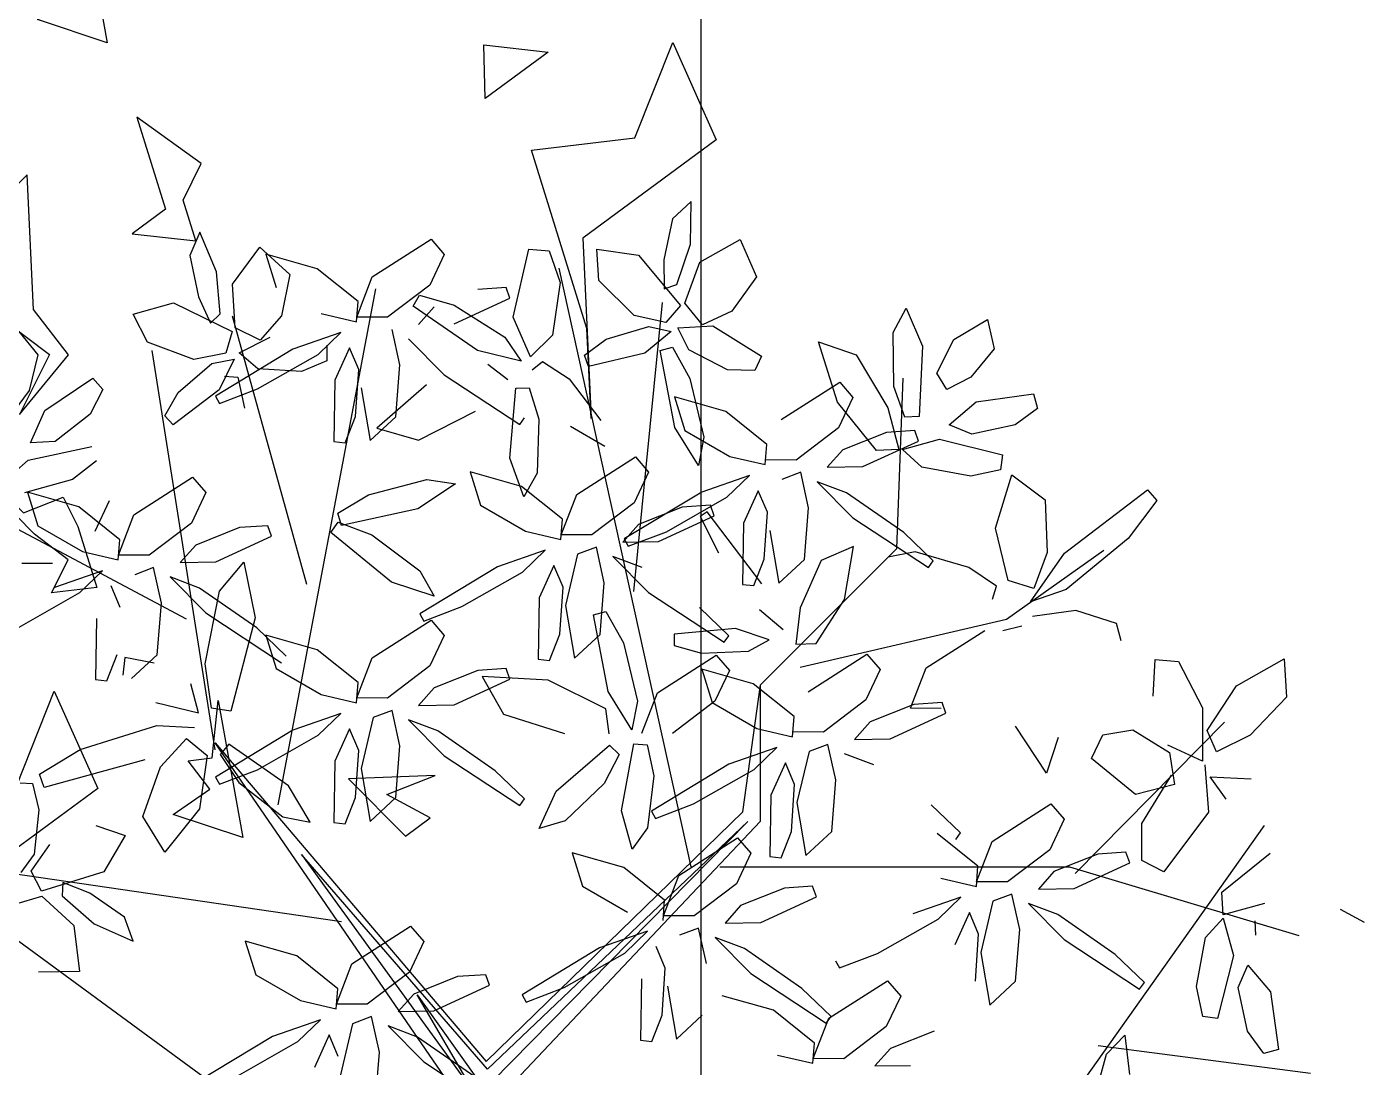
# Model space of a CAD drawing. Header units: inches. Extents: x -28 to 837, y -22 to 590.
# Drawn here: x 47.74 to 71.85, y 300.94 to 319.7 of the extents above; entities that cross this region are included whole.
import ezdxf

# ---------------------------------------------------------------- set-up
doc = ezdxf.new("R2010")
doc.units = ezdxf.units.IN
doc.header["$MEASUREMENT"] = 0
doc.layers.add('dwgmodels.com', color=250, linetype='Continuous')
doc.styles.get("Standard").update_dxf_attribs({"font": 'arial.ttf'})
doc.dimstyles.new('Annotative', dxfattribs={"dimscale": 0, "dimtxt": 0.18, "dimasz": 0.18, "dimexe": 0.18, "dimexo": 0.0625, "dimgap": 0.09, "dimtad": 0, "dimtih": 1, "dimtoh": 1, "dimdec": 4, "dimzin": 0, "dimdsep": 46, "dimtxsty": 'Standard', "dimcen": 0.09, "dimadec": 0, "dimazin": 0, "dimtfac": 1, "dimtdec": 4, "dimtofl": 0, "dimtmove": 0, "dimatfit": 3, "dimfxl": 1, "dimtolj": 1, "dimtzin": 0, "dimarcsym": 0})

# ---------------------------------------------------------------- blocks, each defined once
blk = doc.blocks.new('*D28')
at = {"color": 0, "lineweight": -2, "transparency": 16777216}
for p, q in [((1215.862, 755.411), (1166.369, 755.411)), ((1178.869, 730.411), (1178.869, 245.411)), ((1215.862, 220.411), (1166.369, 220.411))]:
    blk.add_line(p, q, dxfattribs=at)
at = {"color": 0, "transparency": 16777216}
for points in [[(1174.702, 730.411), (1183.036, 730.411), (1178.869, 755.411)], [(1174.702, 245.411), (1183.036, 245.411), (1178.869, 220.411)]]:
    blk.add_solid(points, dxfattribs=at)
at = {"layer": 'Defpoints', "color": 0, "transparency": 16777216}
for p in [(1222.112, 755.411), (1178.869, 220.411), (1222.112, 220.411)]:
    blk.add_point(p, dxfattribs=at)
at = {"color": 0, "transparency": 16777216, "insert": (1159.846, 487.911), "char_height": 25, "attachment_point": 5, "rotation": 90}
blk.add_mtext('535', dxfattribs=at)
blk = doc.blocks.new('tree')
at = {"color": 62}
for p, q in [((372, 2284.6), (323.2, 2239.5)), ((369.7, 2173.1), (372, 2284.6)), ((323.2, 2239.5), (300.2, 2132.5)), ((-305, 2186.4), (-270.4, 2146.5)), ((-90.9, 1983.8), (-50.3, 2160.4)), ((-50.3, 2160.4), (2.3, 2156.1)), ((131.3, 2079.1), (126.4, 2160.2)), ((126.4, 2160.2), (235.1, 2144.9)), ((334.2, 2068.8), (369.7, 2173.1)), ((394.2, 2126.3), (499, 2185.7)), ((499, 2185.7), (541.3, 2088.5)), ((-270.4, 2146.5), (-307.8, 2067.2)), ((2.3, 2156.1), (31.2, 2073.4)), ((235.1, 2144.9), (344, 2014.3)), ((300.2, 2132.5), (301.5, 2057)), ((355.1, 2019.6), (394.2, 2126.3)), ((541.3, 2088.5), (477.4, 1999.6)), ((-109.6, 2060.6), (-183.2, 2055.6)), ((-99.9, 2032.9), (-109.6, 2060.6)), ((31.2, 2073.4), (11.2, 1936.4)), ((223.4, 1987.9), (131.3, 2079.1)), ((301.5, 2057), (334.2, 2068.8)), ((-334.8, 2041.1), (-245.2, 2015)), ((-244.8, 1966.4), (-99.9, 2032.9)), ((401.4, 1963.6), (355.1, 2019.6)), ((-184.3, 1896.5), (-351.4, 2012.4)), ((-245.2, 2015), (-112.8, 1931.8)), ((-46.2, 1880.7), (-90.9, 1983.8)), ((306, 1969.5), (223.4, 1987.9)), ((344, 2014.3), (306, 1969.5)), ((477.4, 1999.6), (401.4, 1963.6)), ((897.3, 1943.9), (931.2, 2006.9)), ((931.2, 2006.9), (973.6, 1908.2)), ((150.9, 1926.8), (261.9, 1959.6)), ((261.9, 1959.6), (319.6, 1946.4)), ((337.4, 1956.2), (428.4, 1960.7)), ((365.7, 1898.6), (337.4, 1956.2)), ((428.4, 1960.7), (554.4, 1882.3)), ((1055.3, 1925.3), (1142.5, 1977.6)), ((1142.5, 1977.6), (1160.1, 1901.6)), ((-363.4, 1927.2), (-270.8, 1833.5)), ((-112.8, 1931.8), (-70.6, 1869)), ((11.2, 1936.4), (-46.2, 1880.7)), ((94.5, 1885), (150.9, 1926.8)), ((319.6, 1946.4), (251.5, 1889.7)), ((752.2, 1762.6), (702.5, 1919.5)), ((702.5, 1919.5), (801.1, 1885.7)), ((898.6, 1803.2), (897.3, 1943.9)), ((1010.4, 1838.2), (1055.3, 1925.3)), ((-70.6, 1869), (-184.3, 1896.5)), ((104.7, 1855.4), (94.5, 1885)), ((251.5, 1889.7), (104.7, 1855.4)), ((291, 1896.5), (323, 1905.3)), ((329, 1696.7), (291, 1896.5)), ((323, 1905.3), (368.6, 1823.9)), ((466.4, 1846.3), (365.7, 1898.6)), ((554.4, 1882.3), (537.7, 1844.8)), ((801.1, 1885.7), (883, 1747.9)), ((973.6, 1908.2), (964.9, 1725.2)), ((1160.1, 1901.6), (1099.2, 1827.7)), ((-105.4, 1820.2), (-157, 1860.2)), ((-41.6, 1846.2), (-14.6, 1868.7)), ((-14.6, 1868.7), (54, 1823.3)), ((537.7, 1844.8), (466.4, 1846.3)), ((-270.8, 1833.5), (-74.1, 1704.1)), ((54, 1823.3), (136.5, 1715.2)), ((368.6, 1823.9), (404.8, 1671.8)), ((605.4, 1717.3), (758.1, 1814.8)), ((758.1, 1814.8), (792.6, 1774.9)), ((1037, 1795.5), (1010.4, 1838.2)), ((1099.2, 1827.7), (1037, 1795.5)), ((-99.8, 1616.9), (-84.6, 1799.3)), ((-84.6, 1799.3), (-49.5, 1799.8)), ((-49.5, 1799.8), (-24.8, 1718.6)), ((462.1, 1738.1), (328.2, 1776)), ((328.2, 1776), (355.2, 1689)), ((792.6, 1774.9), (755.3, 1695.6)), ((927.8, 1723.2), (898.6, 1803.2)), ((1112.7, 1763.4), (1262.4, 1783.8)), ((1262.4, 1783.8), (1272.6, 1746.1)), ((1043, 1704), (1112.7, 1763.4)), ((1272.6, 1746.1), (1214.8, 1703.2)), ((-337.7, 1664), (-189.5, 1739.2)), ((-74.1, 1704.1), (-61.5, 1721.4)), ((-24.8, 1718.6), (-29, 1578)), ((964.9, 1725.2), (927.8, 1723.2)), ((147.4, 1647.2), (57.9, 1699.6)), ((390.8, 1597.4), (329, 1696.7)), ((355.2, 1689), (472, 1621.5)), ((404.8, 1671.8), (390.8, 1597.4)), ((-63.4, 1516.5), (-99.8, 1616.9)), ((73.9, 1522.6), (226.5, 1620.2)), ((226.5, 1620.2), (261.1, 1580.3)), ((-69.4, 1543.4), (-203.3, 1581.3)), ((-203.3, 1581.3), (-176.3, 1494.4)), ((-29, 1578), (-63.4, 1516.5)), ((261.1, 1580.3), (223.8, 1501)), ((523.6, 1571.8), (399.1, 1528.5)), ((464.6, 1515.3), (523.6, 1571.8)), ((-241.4, 1549.8), (-338.9, 1485.3)), ((-316.1, 1561.7), (-241.4, 1549.8)), ((37, 1458), (-69.4, 1543.4)), ((33.5, 1417.8), (73.9, 1522.6)), ((223.8, 1501), (113.5, 1417.2)), ((399.1, 1528.5), (197.7, 1406.7)), ((307.1, 1425.4), (464.6, 1515.3)), ((-176.3, 1494.4), (-59.6, 1426.9)), ((348.4, 1489.4), (234.5, 1444)), ((286.7, 1400.2), (431.7, 1466.7)), ((421.9, 1494.4), (348.4, 1489.4)), ((412.9, 1477.7), (395.2, 1465.5)), ((395.2, 1465.5), (443, 1370.8)), ((431.7, 1466.7), (421.9, 1494.4)), ((-59.6, 1426.9), (32.7, 1405.4)), ((32.7, 1405.4), (37, 1458)), ((234.5, 1444), (194.1, 1398.6)), ((507.9, 1448), (505.6, 1288.5)), ((113.5, 1417.2), (33.5, 1417.8)), ((194.1, 1398.6), (286.7, 1400.2)), ((197.7, 1406.7), (207.9, 1387.9)), ((207.9, 1387.9), (307.1, 1425.4)), ((-7.9, 1377.2), (-132.4, 1333.9)), ((-66.9, 1320.7), (-7.9, 1377.2)), ((75.8, 1366.8), (44.5, 1234)), ((125.1, 1385.6), (75.8, 1366.8)), ((145.5, 1293), (125.1, 1385.6)), ((244.5, 1332.1), (168.1, 1361)), ((168.1, 1361), (260.8, 1267.3)), ((-132.4, 1333.9), (-333.9, 1212.1)), ((14.8, 1337.6), (-23.6, 1253.3)), ((38.4, 1281.5), (14.8, 1337.6)), ((-224.4, 1230.8), (-66.9, 1320.7)), ((134.8, 1158.6), (145.5, 1293)), ((505.6, 1288.5), (534.8, 1285.4)), ((-23.6, 1253.3), (-25.9, 1093.8)), ((30.4, 1159.3), (38.4, 1281.5)), ((260.8, 1267.3), (457.4, 1137.9)), ((-323.6, 1193.2), (-224.4, 1230.8)), ((44.5, 1234), (67.9, 1096.9)), ((117.9, 1209.4), (149.9, 1218.3)), ((149.9, 1218.3), (195.5, 1136.9)), ((470, 1155.2), (393.4, 1228.6)), ((-305, 1195.6), (-270.4, 1155.6)), ((155.9, 1009.7), (117.9, 1209.4)), ((-270.4, 1155.6), (-307.8, 1076.4)), ((3.3, 1090.7), (30.4, 1159.3)), ((67.9, 1096.9), (134.8, 1158.6)), ((486.6, 1173.6), (327.7, 1159)), ((327.7, 1159), (327.7, 1129.7)), ((457.4, 1137.9), (470, 1155.2)), ((195.5, 1136.9), (231.7, 984.8)), ((327.7, 1129.7), (398.7, 1109.9)), ((398.7, 1109.9), (521.2, 1114.9)), ((-25.9, 1093.8), (3.3, 1090.7)), ((283.8, 1006.5), (436.4, 1104.1)), ((436.4, 1104.1), (471, 1064.2)), ((-183.2, 1064.7), (-297, 1019.4)), ((-109.6, 1069.8), (-183.2, 1064.7)), ((-0.7, 1039.2), (-171.9, 1049.1)), ((-171.9, 1049.1), (-116.4, 951.3)), ((-99.9, 1042.1), (-109.6, 1069.8)), ((533, 1030.3), (399.1, 1068.2)), ((399.1, 1068.2), (426.1, 981.3)), ((471, 1064.2), (433.6, 984.9)), ((-244.8, 975.5), (-99.9, 1042.1)), ((150, 964.6), (-0.7, 1039.2)), ((217.7, 910.4), (155.9, 1009.7)), ((-337.4, 974), (-244.8, 975.5)), ((231.7, 984.8), (217.7, 910.4)), ((243.4, 901.7), (283.8, 1006.5)), ((433.6, 984.9), (323.4, 901.1)), ((-116.4, 951.3), (42, 901.1)), ((158.8, 900), (150, 964.6)), ((20.3, 751), (158.9, 870.5)), ((158.9, 870.5), (184.3, 846.2)), ((190.7, 699.5), (222.4, 873.8)), ((222.4, 873.8), (257.5, 871)), ((257.5, 871), (274.7, 790.5)), ((-270.8, 842.6), (-74.1, 713.2)), ((184.3, 846.2), (145, 771)), ((-555.2, 828.7), (-557.4, 669.2)), ((-487, 809.4), (-463.7, 672.2)), ((470, 820.8), (268.5, 699)), ((378, 717.7), (535.5, 807.5)), ((145, 771), (43.6, 673.7)), ((274.7, 790.5), (257.7, 655.5)), ((-528.3, 666.1), (-501.1, 734.6)), ((-463.7, 672.2), (-396.8, 734)), ((-24.1, 653.9), (20.3, 751)), ((-74.1, 713.2), (-61.5, 730.6)), ((217.9, 599.5), (190.7, 699.5)), ((268.5, 699), (278.8, 680.1)), ((278.8, 680.1), (378, 717.7)), ((-557.4, 669.2), (-528.3, 666.1)), ((43.6, 673.7), (-24.1, 653.9)), ((257.7, 655.5), (217.9, 599.5)), ((339.6, 531.8), (492.3, 629.4)), ((492.3, 629.4), (526.9, 589.4)), ((196.3, 552.6), (62.5, 590.5)), ((62.5, 590.5), (89.4, 503.5)), ((526.9, 589.4), (489.5, 510.2)), ((302.7, 467.2), (196.3, 552.6)), ((299.3, 426.9), (339.6, 531.8)), ((89.4, 503.5), (206.2, 436)), ((489.5, 510.2), (379.2, 426.4)), ((298.5, 414.6), (302.7, 467.2)), ((500.3, 453.2), (459.9, 407.8)), ((379.2, 426.4), (299.3, 426.9)), ((-510.8, 301.8), (-358.1, 399.3)), ((-358.1, 399.3), (-323.6, 359.4)), ((257.8, 386.4), (133.3, 343)), ((198.9, 329.8), (257.8, 386.4)), ((390.9, 394.8), (341.6, 375.9)), ((411.2, 302.2), (390.9, 394.8)), ((-323.6, 359.4), (-360.9, 280.1)), ((510.3, 341.3), (433.9, 370.2)), ((433.9, 370.2), (526.5, 276.4)), ((-547.7, 237.1), (-654.1, 322.6)), ((133.3, 343), (-68.1, 221.2)), ((41.4, 240), (198.9, 329.8)), ((304.1, 290.7), (280.6, 346.7)), ((-551.2, 196.9), (-510.8, 301.8)), ((-360.9, 280.1), (-471.2, 196.4)), ((-236.3, 268.5), (-350.1, 223.1)), ((-298, 179.3), (-153, 245.8)), ((-162.8, 273.5), (-236.3, 268.5)), ((-153, 245.8), (-162.8, 273.5)), ((-552, 184.6), (-547.7, 237.1)), ((-350.1, 223.1), (-390.6, 177.7)), ((-68.1, 221.2), (-57.8, 202.4)), ((-57.8, 202.4), (41.4, 240)), ((-644.3, 206), (-552, 184.6)), ((-471.2, 196.4), (-551.2, 196.9)), ((-390.6, 177.7), (-298, 179.3)), ((-592.6, 156.3), (-717.1, 113)), ((-651.6, 99.8), (-592.6, 156.3)), ((-508.8, 145.9), (-540.2, 13.1)), ((-459.6, 164.7), (-508.8, 145.9)), ((-439.2, 72.2), (-459.6, 164.7)), ((-340.2, 111.3), (-416.6, 140.2)), ((-416.6, 140.2), (-323.9, 46.4)), ((-569.9, 116.7), (-608.3, 32.4)), ((-546.3, 60.7), (-569.9, 116.7)), ((-191.3, 7.7), (-340.2, 111.3)), ((-449.9, -62.3), (-439.2, 72.2)), ((-323.9, 46.4), (-127.3, -83))]:
    blk.add_line(p, q, dxfattribs=at)
at = {"color": 60}
for p, q in [((-906.4, 2204.5), (-932.7, 2143.6)), ((-863.2, 2101.8), (-906.4, 2204.5)), ((-821.7, 2069), (-750.1, 2165.9)), ((-750.1, 2165.9), (-671.9, 2094.3)), ((-457.7, 2088.8), (-305, 2186.4)), ((-932.7, 2143.6), (-910.1, 2036.5)), ((-601, 2109.6), (-734.8, 2147.5)), ((-734.8, 2147.5), (-707.9, 2060.6)), ((-853.2, 1992.1), (-863.2, 2101.8)), ((-671.9, 2094.3), (-694.2, 1987.1)), ((-494.6, 2024.2), (-601, 2109.6)), ((-498, 1984), (-457.7, 2088.8)), ((-814, 1955.6), (-821.7, 2069)), ((-307.8, 2067.2), (-418.1, 1983.4)), ((-1080.1, 1991), (-974.7, 2021.3)), ((-974.7, 2021.3), (-822, 1946.3)), ((-910.1, 2036.5), (-878.2, 1968)), ((-498.8, 1971.6), (-494.6, 2024.2)), ((-351.4, 2012.4), (-334.8, 2041.1)), ((-1042.7, 1918.9), (-1080.1, 1991)), ((-878.2, 1968), (-853.2, 1992.1)), ((-694.2, 1987.1), (-749, 1923.4)), ((-591.1, 1993.1), (-498.8, 1971.6)), ((-418.1, 1983.4), (-498, 1984)), ((-297, 2010.2), (-337.4, 1964.8)), ((-749, 1923.4), (-814, 1955.6)), ((-386.1, 1859.3), (-406.4, 1951.8)), ((-1377, 1946.3), (-1327.9, 1885.8)), ((-921.5, 1873.1), (-1042.7, 1918.9)), ((-822, 1946.3), (-838.5, 1889.9)), ((-804.4, 1890.5), (-723.1, 1931.6)), ((-539.5, 1943.4), (-664, 1900.1)), ((-598.4, 1886.9), (-539.5, 1943.4)), ((-1327.9, 1885.8), (-1350.2, 1792.7)), ((-838.5, 1889.9), (-921.5, 1873.1)), ((-664, 1900.1), (-865.4, 1778.3)), ((-755.2, 1849.5), (-804.4, 1890.5)), ((-755.9, 1797), (-598.4, 1886.9)), ((-576.2, 1911.2), (-576.2, 1870.2)), ((-516.7, 1903.8), (-555.2, 1819.5)), ((-493.1, 1847.7), (-516.7, 1903.8)), ((-962.8, 1787.8), (-874.8, 1862.9)), ((-874.8, 1862.9), (-816.7, 1874.4)), ((-816.7, 1874.4), (-855.9, 1794.8)), ((-641.9, 1842.6), (-755.2, 1849.5)), ((-576.2, 1870.2), (-641.9, 1842.6)), ((-501.1, 1725.5), (-493.1, 1847.7)), ((-396.8, 1724.8), (-386.1, 1859.3)), ((-1309.9, 1740.8), (-1184.3, 1824.8)), ((-1184.3, 1824.8), (-1158.6, 1795.3)), ((-842.1, 1830.2), (-807.1, 1827.4)), ((-807.1, 1827.4), (-789.9, 1746.9)), ((-555.2, 1819.5), (-557.4, 1660)), ((-1350.2, 1792.7), (-1392, 1736.5)), ((-1158.6, 1795.3), (-1191.7, 1731.5)), ((-997.4, 1726.7), (-962.8, 1787.8)), ((-855.9, 1794.8), (-976, 1703.8)), ((-865.4, 1778.3), (-855.1, 1759.4)), ((-855.1, 1759.4), (-755.9, 1797)), ((-487, 1800.2), (-463.7, 1663.1)), ((-316.7, 1807.8), (-445.8, 1694.9)), ((-1346.5, 1656.8), (-1309.9, 1740.8)), ((-1191.7, 1731.5), (-1283, 1660.4)), ((-976, 1703.8), (-997.4, 1726.7)), ((-528.3, 1656.9), (-501.1, 1725.5)), ((-463.7, 1663.1), (-396.8, 1724.8)), ((-445.8, 1694.9), (-337.7, 1664)), ((-1352.6, 1612.1), (-1187.5, 1647.1)), ((-1283, 1660.4), (-1346.5, 1656.8)), ((-557.4, 1660), (-528.3, 1656.9)), ((-1428, 1545.6), (-1352.6, 1612.1)), ((-1175.1, 1610), (-1237.7, 1561.2)), ((-1077.8, 1469.5), (-925.1, 1567.1)), ((-925.1, 1567.1), (-890.5, 1527.2)), ((-1237.7, 1561.2), (-1362.3, 1526.4)), ((-467.2, 1521.3), (-316.1, 1561.7)), ((-1221.1, 1490.4), (-1354.9, 1528.3)), ((-1354.9, 1528.3), (-1328, 1441.3)), ((-1142.1, 1505.6), (-1179.4, 1426.3)), ((-890.5, 1527.2), (-927.9, 1447.9)), ((-547.3, 1473.5), (-467.2, 1521.3)), ((-1114.7, 1404.9), (-1221.1, 1490.4)), ((-1118.2, 1364.7), (-1077.8, 1469.5)), ((-537.6, 1441.7), (-547.3, 1473.5)), ((-338.9, 1485.3), (-537.6, 1441.7)), ((-1328, 1441.3), (-1211.2, 1373.8)), ((-927.9, 1447.9), (-1038.2, 1364.2)), ((-803.3, 1436.3), (-917.1, 1390.9)), ((-729.8, 1441.3), (-803.3, 1436.3)), ((-720, 1413.6), (-729.8, 1441.3)), ((-565.4, 1423.2), (-546.5, 1450.5)), ((-546.5, 1450.5), (-459.3, 1417.3)), ((-1118.9, 1352.4), (-1114.7, 1404.9)), ((-864.9, 1347.1), (-720, 1413.6)), ((-408.1, 1294.3), (-565.4, 1423.2)), ((-459.3, 1417.3), (-334, 1323.7)), ((-1211.2, 1373.8), (-1118.9, 1352.4)), ((-1038.2, 1364.2), (-1118.2, 1364.7)), ((-917.1, 1390.9), (-957.6, 1345.5)), ((-1289.7, 1342.5), (-1369.7, 1343.1)), ((-1159.6, 1324.1), (-1284.1, 1280.8)), ((-1218.6, 1267.6), (-1159.6, 1324.1)), ((-1026.5, 1332.5), (-1075.8, 1313.7)), ((-1006.2, 1240), (-1026.5, 1332.5)), ((-957.6, 1345.5), (-864.9, 1347.1)), ((-854.9, 1271), (-792, 1346.1)), ((-792, 1346.1), (-762.7, 1201.8)), ((-334, 1323.7), (-297.1, 1257.7)), ((-907.1, 1279.1), (-983.5, 1307.9)), ((-983.5, 1307.9), (-890.9, 1214.2)), ((-297.1, 1257.7), (-408.1, 1294.3)), ((-1376, 1177.7), (-1218.6, 1267.6)), ((-1113.3, 1228.5), (-1136.9, 1284.5)), ((-758.3, 1175.5), (-907.1, 1279.1)), ((-892.5, 1081.9), (-854.9, 1271)), ((-1016.9, 1105.5), (-1006.2, 1240)), ((-1175.3, 1200.2), (-1177.6, 1040.8)), ((-890.9, 1214.2), (-694.3, 1084.8)), ((-762.7, 1201.8), (-825.4, 958.7)), ((-457.7, 1098), (-305, 1195.6)), ((-333.9, 1212.1), (-323.6, 1193.2)), ((-681.7, 1102.2), (-758.3, 1175.5)), ((-601, 1118.8), (-734.8, 1156.7)), ((-734.8, 1156.7), (-707.9, 1069.7)), ((-494.6, 1033.4), (-601, 1118.8)), ((-1148.4, 1037.7), (-1121.3, 1106.2)), ((-1101, 1098.7), (-1106.3, 1052.1)), ((-1024.7, 1083.9), (-1101, 1098.7)), ((-1083.8, 1043.8), (-1016.9, 1105.5)), ((-875.7, 966.4), (-892.5, 1081.9)), ((-498, 993.1), (-457.7, 1098)), ((-707.9, 1069.7), (-591.1, 1002.2)), ((-307.8, 1076.4), (-418.1, 992.6)), ((-1177.6, 1040.8), (-1148.4, 1037.7)), ((-910.2, 954.2), (-929.7, 1029.6)), ((-498.8, 980.8), (-494.6, 1033.4)), ((-297, 1019.4), (-337.4, 974)), ((-1020.6, 981.6), (-910.2, 954.2)), ((-591.1, 1002.2), (-498.8, 980.8)), ((-418.1, 992.6), (-498, 993.1)), ((-825.4, 958.7), (-875.7, 966.4)), ((-539.5, 952.6), (-664, 909.2)), ((-598.4, 896), (-539.5, 952.6)), ((-455.7, 942.1), (-487, 809.4)), ((-406.4, 961), (-455.7, 942.1)), ((-386.1, 868.4), (-406.4, 961)), ((-1217.2, 858.8), (-1018.2, 921.8)), ((-1018.2, 921.8), (-920.4, 916.7)), ((-664, 909.2), (-865.4, 787.4)), ((-516.7, 912.9), (-555.2, 828.7)), ((-493.1, 856.9), (-516.7, 912.9)), ((-287, 907.5), (-363.4, 936.4)), ((-363.4, 936.4), (-270.8, 842.6)), ((-138.1, 804), (-287, 907.5)), ((-1008.2, 813.8), (-941, 887.4)), ((-941, 887.4), (-887.1, 843.4)), ((-830.6, 872.9), (-853.4, 846.1)), ((-676, 764.4), (-830.6, 872.9)), ((-755.9, 806.2), (-598.4, 896)), ((-1323.1, 795.3), (-1217.2, 858.8)), ((-887.1, 843.4), (-906.8, 705)), ((-853.4, 846.1), (-804.7, 773.7)), ((-501.1, 734.6), (-493.1, 856.9)), ((-396.8, 734), (-386.1, 868.4)), ((-1049.4, 832.2), (-1310.8, 760.3)), ((-1054.7, 685.2), (-1008.2, 813.8)), ((-855.1, 768.6), (-755.9, 806.2)), ((-61.5, 730.6), (-138.1, 804)), ((-1373.3, 772.3), (-1342, 770.4)), ((-1342, 770.4), (-1325.1, 702.2)), ((-1310.8, 760.3), (-1323.1, 795.3)), ((-865.4, 787.4), (-855.1, 768.6)), ((-804.7, 773.7), (-690.4, 684.3)), ((-619.6, 670.3), (-676, 764.4)), ((-1325.1, 702.2), (-1337.3, 587.1)), ((-906.8, 705), (-997.7, 592.4)), ((-1176.9, 661.9), (-1100.2, 635.3)), ((-997.7, 592.4), (-1054.7, 685.2)), ((-690.4, 684.3), (-619.6, 670.3)), ((-1100.2, 635.3), (-1155.9, 540.8)), ((-1345.1, 542.6), (-1296.4, 611.8)), ((-1337.3, 587.1), (-1371.7, 538.9)), ((-1318.3, 490.3), (-1345.1, 542.6)), ((-1155.9, 540.8), (-1318.3, 490.3)), ((-1262.6, 513.2), (-1264.2, 478.5)), ((-1192.4, 485.4), (-1262.6, 513.2)), ((-1387.1, 456.7), (-1317.7, 478)), ((-1317.7, 478), (-1234.2, 401)), ((-1264.2, 478.5), (-1181.5, 405.7)), ((-1102.4, 423.1), (-1192.4, 485.4)), ((-1079.5, 360.8), (-1102.4, 423.1)), ((-1234.2, 401), (-1219.5, 281.4)), ((-1181.5, 405.7), (-1079.5, 360.8)), ((-654.1, 322.6), (-788, 360.5)), ((-788, 360.5), (-761, 273.5)), ((-1219.5, 281.4), (-1325.6, 279.7)), ((-761, 273.5), (-644.3, 206)), ((-717.1, 113), (-918.5, -8.8)), ((-809.1, 9.9), (-651.6, 99.8))]:
    blk.add_line(p, q, dxfattribs=at)
at = {"color": 44}
for p, q in [((371.6, 554.2), (28.6, 2111.3)), ((-702.2, 715.3), (-448.7, 2057.6)), ((222.5, 1270.1), (297.1, 2021.8)), ((-627.6, 1288), (-821.5, 1986)), ((-866.3, 858.5), (-1030.3, 1896.5)), ((906.7, 1382.2), (923.5, 1824.9)), ((-940.8, 1198.5), (-1582.1, 1538.6)), ((551.8, 1027.4), (906.7, 1382.2)), ((655, 1073.2), (1191.9, 1198.5)), ((505.9, 697.4), (551.8, 1027.4)), ((551.8, 672.5), (551.8, 1027.4)), ((1370.9, 536.3), (1758.6, 930.1)), ((-239.9, -36.4), (-866.3, 876.4)), ((-866.3, 876.4), (-161.4, 47.6)), ((-161.4, 47.6), (505.9, 697.4)), ((519.5, 672.3), (-157.9, 27.4)), ((-147.1, -5.2), (519.5, 672.3)), ((-87, -3.5), (551.8, 672.5)), ((1266.5, -179.6), (1863, 661.6)), ((-538.1, 411), (-2134, 643.7)), ((-157.9, 27.4), (-641.9, 586.1)), ((-641.9, 586.1), (-190.4, -37.1)), ((446.2, 554.2), (1356, 554.2)), ((1356, 554.2), (1952.5, 375.2)), ((-582.6, -222.5), (-1447.9, 411)), ((-190.4, -37.1), (-341.1, 220.8)), ((-341.1, 220.8), (-179.6, -5.2)), ((1430.5, 88.9), (1982.4, 17.3))]:
    blk.add_line(p, q, dxfattribs=at)
at = {"color": 64}
for p, q in [((853.5, 1636.4), (752.2, 1762.6)), ((883, 1747.9), (912, 1639.8)), ((568.5, 1652.7), (462.1, 1738.1)), ((755.3, 1695.6), (645, 1611.9)), ((879.9, 1684), (766.1, 1638.6)), ((953.4, 1689), (879.9, 1684)), ((963.2, 1661.4), (953.4, 1689)), ((1101.6, 1679.4), (1043, 1704)), ((1214.8, 1703.2), (1101.6, 1679.4)), ((564.3, 1600.1), (568.5, 1652.7)), ((766.1, 1638.6), (725.6, 1593.2)), ((818.2, 1594.8), (963.2, 1661.4)), ((912, 1639.8), (853.5, 1636.4)), ((921, 1639.7), (1017.9, 1666.5)), ((971.6, 1593.7), (921, 1639.7)), ((1017.9, 1666.5), (1181.6, 1625.5)), ((472, 1621.5), (564.3, 1600.1)), ((645, 1611.9), (565, 1612.4)), ((1181.6, 1625.5), (1176.5, 1586.8)), ((656.7, 1580.2), (607.4, 1561.4)), ((677, 1487.7), (656.7, 1580.2)), ((725.6, 1593.2), (818.2, 1594.8)), ((1098.8, 1570.4), (971.6, 1593.7)), ((1176.5, 1586.8), (1098.8, 1570.4)), ((1163.1, 1434.7), (1205.4, 1573.1)), ((1205.4, 1573.1), (1292.9, 1508.3)), ((546.3, 1532.2), (507.9, 1448)), ((569.9, 1476.2), (546.3, 1532.2)), ((776.1, 1526.8), (699.6, 1555.7)), ((699.6, 1555.7), (792.3, 1461.9)), ((1342.8, 1369.9), (1558.5, 1534.3)), ((1558.5, 1534.3), (1583, 1506.4)), ((924.9, 1423.3), (776.1, 1526.8)), ((1292.9, 1508.3), (1297.7, 1371.6)), ((1583, 1506.4), (1508.5, 1407.9)), ((555.2, 1290.2), (412.9, 1477.7)), ((561.9, 1353.9), (569.9, 1476.2)), ((666.3, 1353.3), (677, 1487.7)), ((792.3, 1461.9), (988.9, 1332.5)), ((576, 1428.6), (599.4, 1291.5)), ((1196.5, 1299), (1163.1, 1434.7)), ((1001.5, 1349.9), (924.9, 1423.3)), ((1508.5, 1407.9), (1347.4, 1275.2)), ((793.9, 1386.8), (710.2, 1350.8)), ((770.3, 1249.7), (793.9, 1386.8)), ((954.6, 1373.1), (883.7, 1359.7)), ((1094, 1332.8), (954.6, 1373.1)), ((1191.9, 1198.5), (1445.4, 1377.5)), ((1254.7, 1243.4), (1342.8, 1369.9)), ((1297.7, 1371.6), (1262.9, 1278.3)), ((534.8, 1285.4), (561.9, 1353.9)), ((599.4, 1291.5), (666.3, 1353.3)), ((710.2, 1350.8), (655.4, 1227.6)), ((988.9, 1332.5), (1001.5, 1349.9)), ((1166.2, 1283.8), (1094, 1332.8)), ((1262.9, 1278.3), (1196.5, 1299)), ((1155.1, 1250.5), (1166.2, 1283.8)), ((1347.4, 1275.2), (1254.7, 1243.4)), ((549, 1223.7), (611.4, 1171)), ((655.4, 1227.6), (643.8, 1133.5)), ((696.5, 1134.9), (770.3, 1249.7)), ((1371.9, 1220.6), (1259.3, 1204.8)), ((1477.8, 1187.2), (1371.9, 1220.6)), ((1490.2, 1142), (1477.8, 1187.2)), ((574.4, 1144.2), (486.6, 1173.6)), ((982.6, 1071.4), (1135.3, 1169)), ((1182.3, 1169), (1231.8, 1180.6)), ((521.2, 1114.9), (574.4, 1144.2)), ((643.8, 1133.5), (696.5, 1134.9)), ((676.3, 1009.5), (828.9, 1107.1)), ((828.9, 1107.1), (863.5, 1067.2)), ((1573.1, 997.7), (1578.6, 1092.8)), ((1578.6, 1092.8), (1639.3, 1087.9)), ((1639.3, 1087.9), (1701.5, 967.9)), ((1790.3, 1024.5), (1914.2, 1095.2)), ((1914.2, 1095.2), (1920.4, 995.4)), ((863.5, 1067.2), (826.2, 987.9)), ((942.3, 966.6), (982.6, 1071.4)), ((639.4, 944.9), (533, 1030.3)), ((1713.5, 908.6), (1790.3, 1024.5)), ((426.1, 981.3), (542.8, 913.8)), ((826.2, 987.9), (715.9, 904.1)), ((950.8, 976.3), (836.9, 930.9)), ((1024.3, 981.3), (950.8, 976.3)), ((1034.1, 953.6), (1024.3, 981.3)), ((1920.4, 995.4), (1825.8, 896.6)), ((635.1, 892.3), (639.4, 944.9)), ((889.1, 887), (1034.1, 953.6)), ((1022.2, 966), (942.3, 966.6)), ((542.8, 913.8), (635.1, 892.3)), ((715.9, 904.1), (635.9, 904.7)), ((836.9, 930.9), (796.5, 885.5)), ((1442.8, 897.2), (1520.8, 910.3)), ((727.5, 872.5), (678.3, 853.7)), ((747.9, 779.9), (727.5, 872.5)), ((796.5, 885.5), (889.1, 887)), ((594.5, 864.1), (470, 820.8)), ((535.5, 807.5), (594.5, 864.1)), ((678.3, 853.7), (646.9, 720.9)), ((846.9, 819), (770.5, 847.9)), ((617.2, 824.5), (578.8, 740.2)), ((640.8, 768.4), (617.2, 824.5)), ((632.8, 646.1), (640.8, 768.4)), ((737.2, 645.5), (747.9, 779.9)), ((578.8, 740.2), (576.5, 580.7)), ((646.9, 720.9), (670.3, 583.8)), ((605.7, 577.6), (632.8, 646.1)), ((670.3, 583.8), (737.2, 645.5)), ((576.5, 580.7), (605.7, 577.6)), ((614.1, 498.5), (500.3, 453.2)), ((687.7, 503.6), (614.1, 498.5)), ((697.4, 475.9), (687.7, 503.6)), ((552.5, 409.3), (697.4, 475.9)), ((856.4, 328.4), (1013.9, 418.3)), ((459.9, 407.8), (552.5, 409.3)), ((659.2, 237.8), (510.3, 341.3)), ((757.2, 290.9), (856.4, 328.4)), ((296.1, 168.4), (304.1, 290.7)), ((746.9, 309.7), (757.2, 290.9)), ((242.1, 262.5), (239.8, 103)), ((526.5, 276.4), (723.1, 147)), ((729.4, 160.2), (882.1, 257.8)), ((882.1, 257.8), (916.7, 217.9)), ((310.3, 243.2), (333.6, 106)), ((586.1, 181), (452.3, 218.9)), ((735.8, 164.4), (659.2, 237.8)), ((916.7, 217.9), (879.3, 138.6)), ((692.5, 95.6), (586.1, 181)), ((269, 99.9), (296.1, 168.4)), ((333.6, 106), (400.5, 167.8)), ((689, 55.4), (729.4, 160.2)), ((723.1, 147), (735.8, 164.4)), ((879.3, 138.6), (769, 54.8)), ((1003.9, 127), (890.1, 81.6)), ((239.8, 103), (269, 99.9)), ((688.3, 43), (692.5, 95.6)), ((890.1, 81.6), (849.7, 36.2)), ((596, 64.5), (688.3, 43)), ((769, 54.8), (689, 55.4)), ((849.7, 36.2), (942.3, 37.7))]:
    blk.add_line(p, q, dxfattribs=at)
at = {"color": 66}
for p, q in [((1701.5, 967.9), (1701.3, 829)), ((1296, 797.2), (1214.9, 920)), ((1520.8, 910.3), (1615.6, 851.2)), ((1738.5, 852.8), (1713.5, 908.6)), ((1326.3, 890.3), (1296, 797.2)), ((1412.7, 835.7), (1442.8, 897.2)), ((1701.3, 829), (1611.8, 870.6)), ((1825.8, 896.6), (1738.5, 852.8)), ((1527.3, 742), (1412.7, 835.7)), ((1615.6, 851.2), (1628.9, 768.5)), ((1707.9, 819.6), (1716.9, 696.2)), ((1628.9, 768.5), (1527.3, 742)), ((1544.2, 666.4), (1621.2, 792.3)), ((1763.2, 730.2), (1721.3, 788.2)), ((1721.3, 788.2), (1828.6, 783.1)), ((1072.4, 642.1), (995.8, 715.5)), ((1154.7, 620.2), (1307.3, 717.8)), ((1307.3, 717.8), (1341.9, 677.9)), ((1716.9, 696.2), (1601, 541.1)), ((1341.9, 677.9), (1304.6, 598.6)), ((1543.6, 570.6), (1544.2, 666.4)), ((1117.7, 555.6), (1011.3, 641.1)), ((1059.8, 624.7), (1072.4, 642.1)), ((1114.3, 515.4), (1154.7, 620.2)), ((1304.6, 598.6), (1194.3, 514.8)), ((1502.7, 592), (1429.2, 587)), ((1512.4, 564.3), (1502.7, 592)), ((1429.2, 587), (1315.3, 541.6)), ((1367.5, 497.8), (1512.4, 564.3)), ((1601, 541.1), (1543.6, 570.6)), ((1751.9, 487.9), (1878.1, 589.2)), ((1021.2, 524.5), (1113.5, 503.1)), ((1113.5, 503.1), (1117.7, 555.6)), ((1315.3, 541.6), (1274.9, 496.2)), ((1194.3, 514.8), (1114.3, 515.4)), ((1274.9, 496.2), (1367.5, 497.8)), ((1755.3, 429.4), (1751.9, 487.9)), ((1072.8, 474.8), (948.3, 431.5)), ((1013.9, 418.3), (1072.8, 474.8)), ((1156.6, 464.4), (1125.3, 331.6)), ((1205.9, 483.2), (1156.6, 464.4)), ((1226.2, 390.7), (1205.9, 483.2)), ((1325.3, 429.8), (1248.9, 458.6)), ((1248.9, 458.6), (1341.6, 364.9)), ((1863.4, 458.4), (1755.3, 429.4)), ((1095.6, 435.2), (1057.1, 350.9)), ((1119.2, 379.2), (1095.6, 435.2)), ((1474.2, 326.2), (1325.3, 429.8)), ((1709.2, 369.8), (1755.2, 420.4)), ((1755.2, 420.4), (1782, 323.5)), ((2059.4, 444), (2122.3, 410.2)), ((1215.6, 256.2), (1226.2, 390.7)), ((1840.7, 376.5), (1838.7, 413.6)), ((1111.2, 256.9), (1119.2, 379.2)), ((1341.6, 364.9), (1538.2, 235.5)), ((1685.9, 242.6), (1709.2, 369.8)), ((1125.3, 331.6), (1148.7, 194.5)), ((1550.8, 252.9), (1474.2, 326.2)), ((1782, 323.5), (1741, 159.8)), ((1794.9, 239.8), (1819.5, 298.4)), ((1819.5, 298.4), (1878.9, 228.7)), ((1148.7, 194.5), (1215.6, 256.2)), ((1538.2, 235.5), (1550.8, 252.9)), ((1702.2, 164.9), (1685.9, 242.6)), ((1818.7, 126.6), (1794.9, 239.8)), ((1741, 159.8), (1702.2, 164.9))]:
    blk.add_line(p, q, dxfattribs=at)
at = {"color": 68}
for p, q in [((1878.9, 228.7), (1899.3, 79)), ((1452, 66.7), (1499.5, 116.5)), ((1499.5, 116.5), (1512, 13.5)), ((1861.6, 68.8), (1818.7, 126.6)), ((1899.3, 79), (1861.6, 68.8)), ((1415.9, -64.5), (1452, 66.7))]:
    blk.add_line(p, q, dxfattribs=at)
blk = doc.blocks.new('trree')
blk.add_blockref('tree', (168.2, 139.5))
blk = doc.blocks.new('plants 041')
at = {"color": 0}
for points in [[(-11.19, -927.07), (-13.03, -921), (-7.04, -922.4), (0.93, -913.89), (-9.01, -937.15), (-22.67, -928.23), (-11.19, -927.07)], [(-53.28, -953.97), (-65.12, -972.11), (-58.22, -981.3), (-72.1, -988.33), (-53.83, -982.79), (-56.79, -973.04), (-42.81, -951.64), (-53.28, -953.97)], [(-10.63, -950.98), (-14.5, -967.53), (-25.04, -968.8), (-11.04, -974.78), (-9.32, -967.44), (-0.88, -963.16), (-10.63, -950.98)], [(78.71, -966.25), (92.89, -972.31), (72.85, -974.72), (78.71, -966.25)], [(123.05, -980.34), (122.04, -998.82), (79.65, -1003.92), (60.9, -1032.64), (70.28, -1018.28), (77.75, -986.28), (103.32, -992.25), (123.05, -980.34)], [(-71.29, -1010.19), (-73.85, -1021.17), (-85.03, -1018.56), (-77.37, -1014.68), (-82.3, -1008.11), (-88.97, -994.94), (-85.19, -998.48), (-82.43, -1003.93), (-71.39, -1004.54), (-71.29, -1010.19)], [(-95.64, -1034.03), (-96.65, -1052.52), (-139.04, -1057.61), (-157.79, -1086.33), (-148.42, -1071.97), (-140.95, -1039.98), (-115.38, -1045.94), (-95.64, -1034.03)], [(-70.58, -1061.18), (-72.42, -1055.11), (-66.42, -1056.51), (-58.45, -1048.01), (-68.39, -1071.27), (-82.05, -1062.34), (-70.58, -1061.18)], [(-36.97, -1070.19), (-30.26, -1083.43), (-22.41, -1082.49), (-29.86, -1075.52), (-16.41, -1076.25), (-36.97, -1070.19)]]:
    blk.add_lwpolyline(points, dxfattribs=at)
blk = doc.blocks.new('Garden')
at = {"xscale": 0.02, "yscale": 0.02, "zscale": 0.2}
blk.add_blockref('trree', (931.2507, -33.50542), dxfattribs=at)
at = {"layer": 'dwgmodels.com', "color": 85, "true_color": 0x58ba48, "xscale": 0.2, "yscale": 0.3, "rotation": 26.13932894631199}
blk.add_blockref('plants 041', (789.42508, 276.41951), dxfattribs=at)
dim = blk.add_linear_dim(base=(942.55129, -130.3605), p1=(985.79444, 404.6395), p2=(985.79444, -130.3605), angle=90, dimstyle='Annotative')
dim.commit()
dim.dimension.update_dxf_attribs({"geometry": '*D28', "text_midpoint": (923.52844, 137.1395), "insert": (-236.31763, -350.77107)})

msp = doc.modelspace()

# ---------------------------------------------------------------- block references
at = {"xscale": 0.3465639121819872, "yscale": 0.3465639121819872, "zscale": 0.6931278243639744}
msp.add_blockref('Garden', (-266.765, 311.36), dxfattribs=at)

doc.saveas('drawing.dxf')
